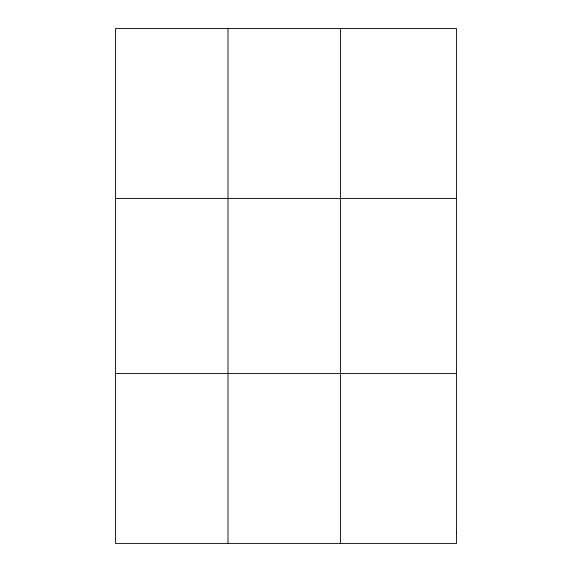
<?xml version="1.0" encoding="UTF-8"?>
<svg xmlns="http://www.w3.org/2000/svg" width="572" height="572" viewBox="0 0 572 572"><rect width="100%" height="100%" fill="white"/><g stroke="black" fill="none" stroke-linecap="round" stroke-linejoin="round"><path stroke-width="0.86" d="M228.021 28.6L228.021 543.4M340.569 28.6L340.569 543.4M115.472 198.484L456.527 198.484M115.472 373.516L456.527 373.516M456.527 532.782L456.527 543.4L115.472 543.4L115.472 28.6L456.527 28.6L456.527 532.782"/></g></svg>
